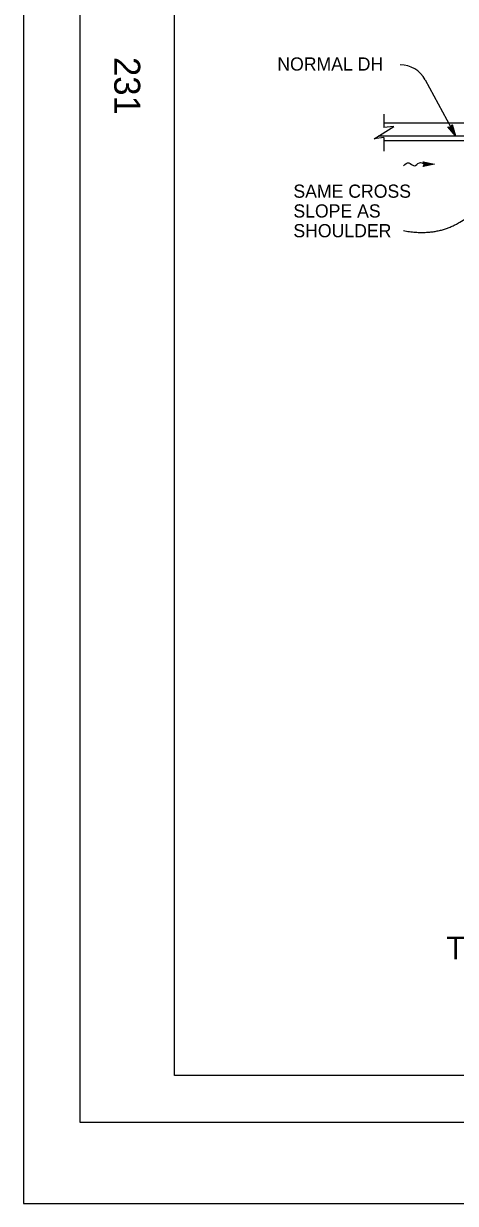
# Model space of a CAD drawing. Extents: x -894 to 866, y -472 to 714.
# Drawn here: x -894 to -665, y -472 to 155 of the extents above; entities that cross this region are included whole.
import ezdxf

# ---------------------------------------------------------------- set-up
doc = ezdxf.new("R2010")
doc.units = 0
for name, color, linetype in [('border_PLOTTING-ELEMENTS', 7, 'Continuous'), ('border_rw_22x34_Cut_Lines', 7, 'Continuous'), ('border_SHEET', 7, 'Continuous'), ('border_WITHIN-BORDER-anno', 7, 'Continuous'), ('df_DETAIL-anno', 7, 'Continuous'), ('df_FLOW-LINE', 7, 'Continuous'), ('mc_CURB-GUTTER', 7, 'Continuous')]:
    doc.layers.add(name, color=color, linetype=linetype)

msp = doc.modelspace()

# ---------------------------------------------------------------- linework, layer by layer
at = {"layer": 'border_PLOTTING-ELEMENTS'}
for points in [[(-894.04, -472.44), (865.96, -472.44), (865.96, 713.56), (-894.04, 713.56)], [(-864.04, 670.56), (835.96, 670.56), (835.96, -429.44), (-864.04, -429.44)]]:
    msp.add_lwpolyline(points, close=True, dxfattribs=at)
at = {"layer": 'border_rw_22x34_Cut_Lines'}
msp.add_lwpolyline([(-864.04, 670.56), (835.96, 670.56), (835.96, -429.44), (-864.04, -429.44)], close=True, dxfattribs=at)
at = {"layer": 'border_SHEET'}
for p, q in [((-814.04, -404.44), (-814.04, 645.56)), ((810.96, -404.44), (-814.04, -404.44))]:
    msp.add_line(p, q, dxfattribs=at)
at = {"layer": 'df_DETAIL-anno'}
for p, q in [((-681, 124.72), (-664.92, 94.92)), ((-667.39, 99.5), (-666.59, 100.84)), ((-666.8, 100.48), (-665.58, 96.14)), ((-666.59, 100.84), (-666.59, 100.84)), ((-666.59, 100.84), (-664.92, 94.92)), ((-664.92, 94.92), (-668.94, 99.57)), ((-668.94, 99.57), (-668.94, 99.57)), ((-668.94, 99.57), (-667.39, 99.5)), ((-665.58, 96.14), (-668.51, 99.53)), ((-666.23, 97.35), (-668.12, 99.54)), ((-666.89, 98.57), (-667.7, 99.51)), ((-667.23, 99.78), (-666.89, 98.57)), ((-667.01, 100.1), (-666.23, 97.35)), ((-664.92, 94.92), (-664.92, 94.92))]:
    msp.add_line(p, q, dxfattribs=at)
msp.add_arc((-694.2, 117.59), 15, 28.36166, 90, dxfattribs=at)
msp.add_open_spline([(-692.48, 44.49), (-675.64, 41.4), (-651.5, 55.44), (-614.91, 79.68)], degree=2, dxfattribs=at)
at = {"layer": 'df_FLOW-LINE'}
for p, q in [((-682.03, 80.98), (-676.03, 79.78)), ((-681.23, 79.78), (-682.03, 80.98)), ((-676.03, 79.78), (-682.03, 78.58)), ((-682.03, 78.58), (-681.23, 79.78)), ((-682.03, 78.58), (-682.03, 78.58)), ((-681.79, 80.62), (-677.56, 79.78)), ((-677.56, 79.78), (-681.78, 78.93)), ((-681.56, 80.27), (-679.09, 79.78)), ((-679.09, 79.78), (-681.55, 79.29)), ((-681.32, 79.92), (-680.62, 79.78)), ((-680.62, 79.78), (-681.3, 79.64)), ((-681.23, 79.78), (-681.23, 79.78)), ((-676.03, 79.78), (-676.03, 79.78))]:
    msp.add_line(p, q, dxfattribs=at)
msp.add_spline([(-692.43, 78.98), (-689.63, 80.58), (-686.83, 78.98), (-684.03, 80.58), (-681.23, 79.78)], degree=3, dxfattribs=at)
at = {"layer": 'mc_CURB-GUTTER'}
for p, q in [((-314.92, 101.68), (-702.91, 101.68)), ((-702.83, 106.44), (-702.83, 99.22)), ((-702.83, 101.68), (-702.83, 101.47)), ((-314.92, 94.68), (-705.9, 94.68)), ((-702.83, 93.97), (-702.83, 86.76)), ((-538.42, 92.18), (-702.83, 92.18))]:
    msp.add_line(p, q, dxfattribs=at)
msp.add_lwpolyline([(-702.83, 93.97), (-708.08, 93.32), (-697.58, 99.88), (-702.83, 99.22)], dxfattribs=at)

# ---------------------------------------------------------------- texts
at = {"layer": 'border_WITHIN-BORDER-anno'}
msp.add_text('231', height=13.78, rotation=270, dxfattribs=at).set_placement((-845.95, 136.77))
at = {"layer": 'df_DETAIL-anno'}
for s, height, p in [('NORMAL DH', 7, (-759.41, 129.55)), ('SAME CROSS', 7, (-750.88, 61.97)), ('SLOPE AS', 7, (-750.88, 51.47)), ('SHOULDER', 7, (-750.88, 40.97)), ('TYPE GO AND GDO INLET GRADE SAG', 12, (-669.68, -342.67))]:
    msp.add_text(s, height=height, dxfattribs=at).set_placement(p)

doc.saveas('drawing.dxf')
